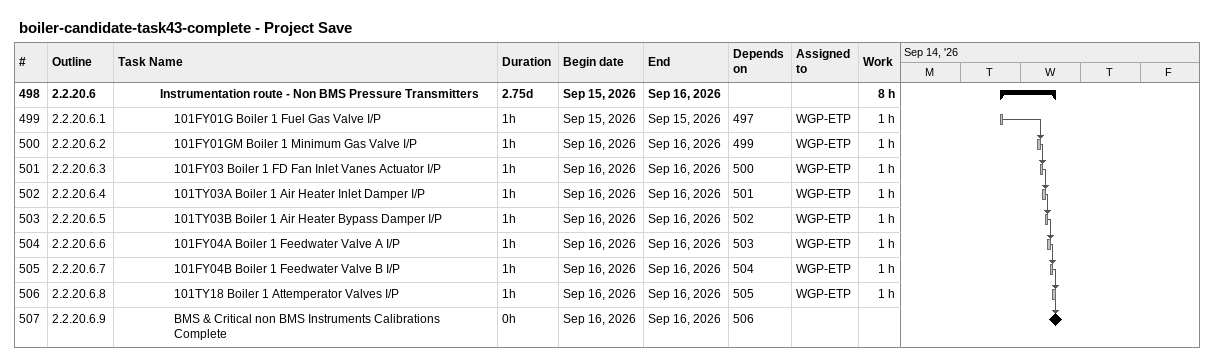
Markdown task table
boiler-candidate-task43-complete - Project Save

| ID | WBS | Task | Duration | Start | Finish | Predecessors | Resources | Work (h) |
|---|---|---|---|---|---|---|---|---|
| 498 | 2.2.20.6 | **Instrumentation route - Non BMS Pressure Transmitters** | 2.75d | 2026-09-15 | 2026-09-16 |  |  | 8 |
| 499 | 2.2.20.6.1 | 101FY01G Boiler 1 Fuel Gas Valve I/P | 1h | 2026-09-15 | 2026-09-15 | 497 | WGP-ETP | 1 |
| 500 | 2.2.20.6.2 | 101FY01GM Boiler 1 Minimum Gas Valve I/P | 1h | 2026-09-16 | 2026-09-16 | 499 | WGP-ETP | 1 |
| 501 | 2.2.20.6.3 | 101FY03 Boiler 1 FD Fan Inlet Vanes Actuator I/P | 1h | 2026-09-16 | 2026-09-16 | 500 | WGP-ETP | 1 |
| 502 | 2.2.20.6.4 | 101TY03A Boiler 1 Air Heater Inlet Damper I/P | 1h | 2026-09-16 | 2026-09-16 | 501 | WGP-ETP | 1 |
| 503 | 2.2.20.6.5 | 101TY03B Boiler 1 Air Heater Bypass Damper I/P | 1h | 2026-09-16 | 2026-09-16 | 502 | WGP-ETP | 1 |
| 504 | 2.2.20.6.6 | 101FY04A Boiler 1 Feedwater Valve A I/P | 1h | 2026-09-16 | 2026-09-16 | 503 | WGP-ETP | 1 |
| 505 | 2.2.20.6.7 | 101FY04B Boiler 1 Feedwater Valve B I/P | 1h | 2026-09-16 | 2026-09-16 | 504 | WGP-ETP | 1 |
| 506 | 2.2.20.6.8 | 101TY18 Boiler 1 Attemperator Valves I/P | 1h | 2026-09-16 | 2026-09-16 | 505 | WGP-ETP | 1 |
| 507 | 2.2.20.6.9 | BMS & Critical non BMS Instruments Calibrations Complete | 0h | 2026-09-16 | 2026-09-16 | 506 |  |  |
